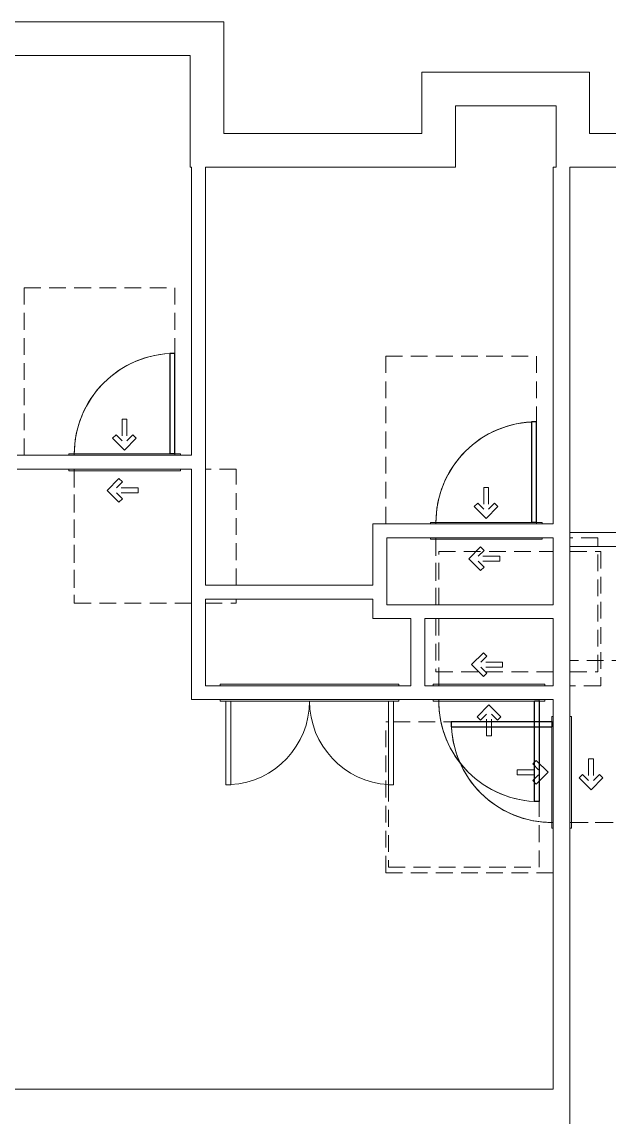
# Model space of a CAD drawing. Header units: inches. Extents: x -93 to 1419, y -1352 to 84.
# Drawn here: x 255.3 to 465.6, y -683.6 to -291.3 of the extents above; entities that cross this region are included whole.
import ezdxf

# ---------------------------------------------------------------- set-up
doc = ezdxf.new("R2010")
doc.units = ezdxf.units.IN
doc.header["$MEASUREMENT"] = 0
doc.linetypes.add('ADA Clearance', pattern=[9, 6, -3])
for name, color, linetype, lineweight in [('A-DOOR', 31, 'Continuous', 15), ('A-DOOR-FRAM', 31, 'Continuous', 9), ('A-WALL', 113, 'Continuous', 15), ('I-WALL', 2, 'Continuous', 15)]:
    doc.layers.add(name, color=color, linetype=linetype, lineweight=lineweight)

# ---------------------------------------------------------------- blocks, each defined once
blk = doc.blocks.new('Door-Single_CE_ - HM Door-2_ HM Frame-V15-ROOF')
at = {"layer": 'A-DOOR', "linetype": 'ADA Clearance', "lineweight": 9}
for p, q in [((-36, 62.5), (18, 62.5)), ((-36, 2.5), (-36, 62.5)), ((18, 62.5), (18, 3)), ((-0.89, 15.47), (-0.89, 7.72)), ((0.86, 15.47), (-0.89, 15.47)), ((0.86, 15.47), (0.86, 7.72)), ((-3.02, 9.85), (-4.26, 8.62)), ((-4.26, 8.62), (-0.02, 4.37)), ((-3.02, 9.85), (-0.89, 7.72)), ((4.22, 8.62), (-0.02, 4.37)), ((2.99, 9.85), (0.86, 7.72)), ((2.99, 9.85), (4.22, 8.62)), ((-18, -3), (-18, -50.5)), ((40, -2.5), (29, -2.5)), ((40, -44), (40, -2.5)), ((-2.02, -5.79), (-6.26, -10.04)), ((-0.78, -7.03), (-2.91, -9.16)), ((-0.78, -7.03), (-2.02, -5.79)), ((-2.02, -14.28), (-6.26, -10.04)), ((4.84, -9.16), (-2.91, -9.16)), ((4.84, -10.91), (-2.91, -10.91)), ((-0.78, -13.04), (-2.91, -10.91)), ((4.84, -10.91), (4.84, -9.16)), ((-0.78, -13.04), (-2.02, -14.28)), ((-18, -50.5), (24, -50.5)), ((29, -50.5), (40, -50.5)), ((40, -50.5), (40, -49))]:
    blk.add_line(p, q, dxfattribs=at)
at = {"layer": 'A-DOOR'}
for p, q in [((18, 39), (16.25, 39)), ((16.25, 39), (16.25, 3)), ((18, 3), (18, 39))]:
    blk.add_line(p, q, dxfattribs=at)
at = {"layer": 'A-DOOR', "lineweight": 25}
for p, q in [((18, 39), (16.25, 39)), ((16.25, 39), (16.25, 3)), ((18, 3), (18, 39))]:
    blk.add_line(p, q, dxfattribs=at)
at = {"layer": 'A-DOOR', "lineweight": 9}
blk.add_arc((18, 3), 36, 90, 179.9988, dxfattribs=at)
blk.add_arc((18, 3), 36, 90, 179.9988, dxfattribs=at)
blk.add_arc((18, 3), 36, 90, 179.9988, dxfattribs=at)
blk.add_arc((18, 3), 36, 90, 179.9988, dxfattribs=at)
blk = doc.blocks.new('Door-Single_CE_ - HM Door-2_ HM Frame-V20-ROOF')
at = {"layer": 'A-DOOR', "linetype": 'ADA Clearance', "lineweight": 9}
for p, q in [((-36, 62.5), (18, 62.5)), ((-36, 2.5), (-36, 62.5)), ((18, 62.5), (18, 3)), ((-0.89, 15.47), (-0.89, 7.72)), ((0.86, 15.47), (-0.89, 15.47)), ((0.86, 15.47), (0.86, 7.72)), ((-3.02, 9.85), (-4.26, 8.62)), ((-4.26, 8.62), (-0.02, 4.37)), ((-3.02, 9.85), (-0.89, 7.72)), ((4.22, 8.62), (-0.02, 4.37)), ((2.99, 9.85), (0.86, 7.72)), ((2.99, 9.85), (4.22, 8.62)), ((-18, -3), (-18, -26.5)), ((-2.02, -5.79), (-6.26, -10.04)), ((-0.78, -7.03), (-2.91, -9.16)), ((-0.78, -7.03), (-2.02, -5.79)), ((40, -50.5), (40, -5.65)), ((-2.02, -14.28), (-6.26, -10.04)), ((4.84, -9.16), (-2.91, -9.16)), ((4.84, -10.91), (-2.91, -10.91)), ((-0.78, -13.04), (-2.91, -10.91)), ((4.84, -10.91), (4.84, -9.16)), ((-0.78, -13.04), (-2.02, -14.28)), ((-18, -31.5), (-18, -50.5)), ((-18, -50.5), (24, -50.5)), ((30, -50.5), (40, -50.5))]:
    blk.add_line(p, q, dxfattribs=at)
at = {"layer": 'A-DOOR'}
for p, q in [((18, 39), (16.25, 39)), ((16.25, 39), (16.25, 3)), ((18, 3), (18, 39))]:
    blk.add_line(p, q, dxfattribs=at)
at = {"layer": 'A-DOOR', "lineweight": 25}
for p, q in [((18, 39), (16.25, 39)), ((16.25, 39), (16.25, 3)), ((18, 3), (18, 39))]:
    blk.add_line(p, q, dxfattribs=at)
at = {"layer": 'A-DOOR', "lineweight": 9}
blk.add_arc((18, 3), 36, 90, 179.9988, dxfattribs=at)
blk.add_arc((18, 3), 36, 90, 179.9988, dxfattribs=at)
blk.add_arc((18, 3), 36, 90, 179.9988, dxfattribs=at)
blk.add_arc((18, 3), 36, 90, 179.9988, dxfattribs=at)
blk = doc.blocks.new('Door-Single_CE_ - HM Door-2_ HM Frame-V21-ROOF')
at = {"layer": 'A-DOOR', "linetype": 'ADA Clearance', "lineweight": 9}
for p, q in [((-18, 50.5), (23, 50.5)), ((-18, 31.5), (-18, 50.5)), ((29, 50.5), (40, 50.5)), ((40, 50.5), (40, 2.5)), ((-18, 3), (-18, 26.5)), ((-2.02, 14.28), (-6.26, 10.04)), ((-0.78, 13.04), (-2.91, 10.91)), ((-0.78, 13.04), (-2.02, 14.28)), ((-2.02, 5.79), (-6.26, 10.04)), ((4.84, 10.91), (-2.91, 10.91)), ((4.84, 9.16), (-2.91, 9.16)), ((-0.78, 7.03), (-2.91, 9.16)), ((4.84, 10.91), (4.84, 9.16)), ((-0.78, 7.03), (-2.02, 5.79)), ((40, 2.5), (29, 2.5)), ((18, -62.5), (18, -3)), ((-4.26, -8.62), (-0.02, -4.37)), ((-3.02, -9.85), (-0.89, -7.72)), ((-0.89, -15.47), (-0.89, -7.72)), ((4.22, -8.62), (-0.02, -4.37)), ((0.86, -15.47), (0.86, -7.72)), ((2.99, -9.85), (0.86, -7.72)), ((-3.02, -9.85), (-4.26, -8.62)), ((2.99, -9.85), (4.22, -8.62)), ((0.86, -15.47), (-0.89, -15.47)), ((-36, -33), (-36, -62.5)), ((-36, -62.5), (18, -62.5))]:
    blk.add_line(p, q, dxfattribs=at)
at = {"layer": 'A-DOOR'}
for p, q in [((16.25, -39), (16.25, -3)), ((18, -3), (18, -39)), ((18, -39), (16.25, -39))]:
    blk.add_line(p, q, dxfattribs=at)
at = {"layer": 'A-DOOR', "lineweight": 25}
for p, q in [((16.25, -39), (16.25, -3)), ((18, -3), (18, -39)), ((18, -39), (16.25, -39))]:
    blk.add_line(p, q, dxfattribs=at)
at = {"layer": 'A-DOOR', "lineweight": 9}
blk.add_arc((18, -3), 36, 180.0012, 270, dxfattribs=at)
blk.add_arc((18, -3), 36, 180.0012, 270, dxfattribs=at)
blk.add_arc((18, -3), 36, 180.0012, 270, dxfattribs=at)
blk.add_arc((18, -3), 36, 180.0012, 270, dxfattribs=at)
blk = doc.blocks.new('Door-Double_CE_ - WD Door-2_ HM Frame-5153381-ROOF')
at = {"layer": 'A-DOOR', "lineweight": 9}
for centre, start, end in [((-30, -3), 273.3398, 359.9986), ((30, -3), 180.0014, 266.6462)]:
    blk.add_arc(centre, 30, start, end, dxfattribs=at)
blk = doc.blocks.new('Door-Single_CE_ - HM Door-2_ HM Frame-V22-ROOF')
at = {"layer": 'A-DOOR', "linetype": 'ADA Clearance', "lineweight": 9}
for p, q in [((-36, 63), (18, 63)), ((-36, 3), (-36, 63)), ((18, 63), (18, 62)), ((18, 60.25), (18, 3.5)), ((-0.89, 15.97), (-0.89, 8.22)), ((0.86, 15.97), (-0.89, 15.97)), ((0.86, 15.97), (0.86, 8.22)), ((-3.02, 10.35), (-4.26, 9.12)), ((-4.26, 9.12), (-0.02, 4.87)), ((-3.02, 10.35), (-0.89, 8.22)), ((4.22, 9.12), (-0.02, 4.87)), ((2.99, 10.35), (0.86, 8.22)), ((2.99, 10.35), (4.22, 9.12)), ((-18, -3.5), (-18, -51)), ((40, -51), (40, -3)), ((-2.02, -6.29), (-6.26, -10.54)), ((-0.78, -7.53), (-2.91, -9.66)), ((-0.78, -7.53), (-2.02, -6.29)), ((-2.02, -14.78), (-6.26, -10.54)), ((4.84, -9.66), (-2.91, -9.66)), ((4.84, -11.41), (-2.91, -11.41)), ((-0.78, -13.54), (-2.91, -11.41)), ((4.84, -11.41), (4.84, -9.66)), ((-0.78, -13.54), (-2.02, -14.78)), ((-18, -51), (40, -51))]:
    blk.add_line(p, q, dxfattribs=at)
at = {"layer": 'A-DOOR'}
for p, q in [((18, 39.5), (16.25, 39.5)), ((16.25, 39.5), (16.25, 3.5)), ((18, 3.5), (18, 39.5))]:
    blk.add_line(p, q, dxfattribs=at)
at = {"layer": 'A-DOOR', "lineweight": 25}
for p, q in [((18, 39.5), (16.25, 39.5)), ((16.25, 39.5), (16.25, 3.5)), ((18, 3.5), (18, 39.5))]:
    blk.add_line(p, q, dxfattribs=at)
at = {"layer": 'A-DOOR', "lineweight": 9}
blk.add_arc((18, 3.5), 36, 90, 179.9988, dxfattribs=at)
blk.add_arc((18, 3.5), 36, 90, 179.9988, dxfattribs=at)
blk.add_arc((18, 3.5), 36, 90, 179.9988, dxfattribs=at)
blk.add_arc((18, 3.5), 36, 90, 179.9988, dxfattribs=at)
blk = doc.blocks.new('Door-Single_CE_ - HM Door-2_ HM Frame-V33-ROOF')
at = {"layer": 'A-DOOR', "linetype": 'ADA Clearance', "lineweight": 9}
for p, q in [((-36, 62.5), (18, 62.5)), ((-36, 2.5), (-36, 62.5)), ((18, 62.5), (18, 3)), ((-0.89, 15.47), (-0.89, 7.72)), ((0.86, 15.47), (-0.89, 15.47)), ((0.86, 15.47), (0.86, 7.72)), ((-3.02, 9.85), (-4.26, 8.62)), ((-4.26, 8.62), (-0.02, 4.37)), ((-3.02, 9.85), (-0.89, 7.72)), ((4.22, 8.62), (-0.02, 4.37)), ((2.99, 9.85), (0.86, 7.72)), ((2.99, 9.85), (4.22, 8.62)), ((-18, -3), (-18, -26.5)), ((40, -2.5), (30, -2.5)), ((40, -50.5), (40, -2.5)), ((-2.02, -5.79), (-6.26, -10.04)), ((-0.78, -7.03), (-2.91, -9.16)), ((-0.78, -7.03), (-2.02, -5.79)), ((-2.02, -14.28), (-6.26, -10.04)), ((4.84, -9.16), (-2.91, -9.16)), ((4.84, -10.91), (-2.91, -10.91)), ((-0.78, -13.04), (-2.91, -10.91)), ((4.84, -10.91), (4.84, -9.16)), ((-0.78, -13.04), (-2.02, -14.28)), ((-18, -31.5), (-18, -50.5)), ((-18, -50.5), (24, -50.5)), ((30, -50.5), (40, -50.5))]:
    blk.add_line(p, q, dxfattribs=at)
at = {"layer": 'A-DOOR'}
for p, q in [((18, 39), (16.25, 39)), ((16.25, 39), (16.25, 3)), ((18, 3), (18, 39))]:
    blk.add_line(p, q, dxfattribs=at)
at = {"layer": 'A-DOOR', "lineweight": 25}
for p, q in [((18, 39), (16.25, 39)), ((16.25, 39), (16.25, 3)), ((18, 3), (18, 39))]:
    blk.add_line(p, q, dxfattribs=at)
at = {"layer": 'A-DOOR', "lineweight": 9}
blk.add_arc((18, 3), 36, 90, 179.9988, dxfattribs=at)
blk.add_arc((18, 3), 36, 90, 179.9988, dxfattribs=at)
blk.add_arc((18, 3), 36, 90, 179.9988, dxfattribs=at)
blk.add_arc((18, 3), 36, 90, 179.9988, dxfattribs=at)
blk = doc.blocks.new('Door-Single_CE_ - HM Door-2_ HM Frame-V56-ROOF')
at = {"layer": 'A-DOOR', "linetype": 'ADA Clearance', "lineweight": 9}
for p, q in [((-36, 62.5), (18, 62.5)), ((-36, 2.5), (-36, 62.5)), ((18, 62.5), (18, 2.5)), ((-0.89, 15.47), (-0.89, 7.72)), ((0.86, 15.47), (-0.89, 15.47)), ((0.86, 15.47), (0.86, 7.72)), ((-3.02, 9.85), (-4.26, 8.62)), ((-4.26, 8.62), (-0.02, 4.37)), ((-3.02, 9.85), (-0.89, 7.72)), ((4.22, 8.62), (-0.02, 4.37)), ((2.99, 9.85), (0.86, 7.72)), ((2.99, 9.85), (4.22, 8.62)), ((-18, -2.5), (-18, -50.5)), ((40, -2.5), (29, -2.5)), ((40, -44), (40, -2.5)), ((-2.02, -5.79), (-6.26, -10.04)), ((-0.78, -7.03), (-2.91, -9.16)), ((-0.78, -7.03), (-2.02, -5.79)), ((-2.02, -14.28), (-6.26, -10.04)), ((4.84, -9.16), (-2.91, -9.16)), ((4.84, -10.91), (-2.91, -10.91)), ((-0.78, -13.04), (-2.91, -10.91)), ((4.84, -10.91), (4.84, -9.16)), ((-0.78, -13.04), (-2.02, -14.28)), ((-18, -50.5), (24, -50.5)), ((29, -50.5), (40, -50.5)), ((40, -50.5), (40, -49))]:
    blk.add_line(p, q, dxfattribs=at)
at = {"layer": 'A-DOOR'}
for p, q in [((18, 39), (16.25, 39)), ((16.25, 39), (16.25, 3)), ((18, 3), (18, 39)), ((16.25, 3), (18, 3))]:
    blk.add_line(p, q, dxfattribs=at)
at = {"layer": 'A-DOOR', "lineweight": 25}
for p, q in [((18, 39), (16.25, 39)), ((16.25, 39), (16.25, 3)), ((18, 3), (18, 39)), ((18, 3), (16.25, 3))]:
    blk.add_line(p, q, dxfattribs=at)
at = {"layer": 'A-DOOR', "lineweight": 9}
for end in [179.9988, 180.5, 180.5, 180.5]:
    blk.add_arc((18, 3), 36, 90, end, dxfattribs=at)
at = {"layer": 'A-DOOR-FRAM'}
for p, q in [((-20, 3), (20, 3)), ((-20, 2.5), (-20, 3)), ((20, 3), (20, 2.5)), ((-20, -3), (-20, -2.5)), ((20, -3), (-20, -3)), ((20, -2.5), (20, -3))]:
    blk.add_line(p, q, dxfattribs=at)
blk = doc.blocks.new('Door-Single_CE_ - HM Door-2_ HM Frame-V62-ROOF')
at = {"layer": 'A-DOOR', "linetype": 'ADA Clearance', "lineweight": 9}
for p, q in [((-36, 62.5), (18, 62.5)), ((-36, 2.5), (-36, 62.5)), ((18, 62.5), (18, 2.5)), ((-0.89, 15.47), (-0.89, 7.72)), ((0.86, 15.47), (-0.89, 15.47)), ((0.86, 15.47), (0.86, 7.72)), ((-3.02, 9.85), (-4.26, 8.62)), ((-4.26, 8.62), (-0.02, 4.37)), ((-3.02, 9.85), (-0.89, 7.72)), ((4.22, 8.62), (-0.02, 4.37)), ((2.99, 9.85), (0.86, 7.72)), ((2.99, 9.85), (4.22, 8.62)), ((-18, -2.5), (-18, -26.5)), ((40, -2.5), (30, -2.5)), ((40, -50.5), (40, -2.5)), ((-2.02, -5.79), (-6.26, -10.04)), ((-0.78, -7.03), (-2.91, -9.16)), ((-0.78, -7.03), (-2.02, -5.79)), ((-2.02, -14.28), (-6.26, -10.04)), ((4.84, -9.16), (-2.91, -9.16)), ((4.84, -10.91), (-2.91, -10.91)), ((-0.78, -13.04), (-2.91, -10.91)), ((4.84, -10.91), (4.84, -9.16)), ((-0.78, -13.04), (-2.02, -14.28)), ((-18, -31.5), (-18, -50.5)), ((-18, -50.5), (24, -50.5)), ((30, -50.5), (40, -50.5))]:
    blk.add_line(p, q, dxfattribs=at)
at = {"layer": 'A-DOOR'}
for p, q in [((18, 39), (16.25, 39)), ((16.25, 39), (16.25, 3)), ((18, 3), (18, 39)), ((16.25, 3), (18, 3))]:
    blk.add_line(p, q, dxfattribs=at)
at = {"layer": 'A-DOOR', "lineweight": 25}
for p, q in [((18, 39), (16.25, 39)), ((16.25, 39), (16.25, 3)), ((18, 3), (18, 39)), ((18, 3), (16.25, 3))]:
    blk.add_line(p, q, dxfattribs=at)
at = {"layer": 'A-DOOR', "lineweight": 9}
for end in [179.9988, 180.5, 180.5, 180.5]:
    blk.add_arc((18, 3), 36, 90, end, dxfattribs=at)
at = {"layer": 'A-DOOR-FRAM'}
for p, q in [((-20, 3), (20, 3)), ((-20, 2.5), (-20, 3)), ((20, 3), (20, 2.5)), ((-20, -3), (-20, -2.5)), ((20, -3), (-20, -3)), ((20, -2.5), (20, -3))]:
    blk.add_line(p, q, dxfattribs=at)
blk = doc.blocks.new('Door-Single_CE_ - HM Door-2_ HM Frame-V63-ROOF')
at = {"layer": 'A-DOOR', "linetype": 'ADA Clearance', "lineweight": 9}
for p, q in [((-18, 50.5), (23, 50.5)), ((-18, 31.5), (-18, 50.5)), ((29, 50.5), (40, 50.5)), ((40, 50.5), (40, 2.5)), ((-18, 2.5), (-18, 26.5)), ((-2.02, 14.28), (-6.26, 10.04)), ((-0.78, 13.04), (-2.91, 10.91)), ((-0.78, 13.04), (-2.02, 14.28)), ((-2.02, 5.79), (-6.26, 10.04)), ((4.84, 10.91), (-2.91, 10.91)), ((4.84, 9.16), (-2.91, 9.16)), ((-0.78, 7.03), (-2.91, 9.16)), ((4.84, 10.91), (4.84, 9.16)), ((-0.78, 7.03), (-2.02, 5.79)), ((40, 2.5), (29, 2.5)), ((18, -62.5), (18, -2.5)), ((-4.26, -8.62), (-0.02, -4.37)), ((-3.02, -9.85), (-0.89, -7.72)), ((-0.89, -15.47), (-0.89, -7.72)), ((4.22, -8.62), (-0.02, -4.37)), ((0.86, -15.47), (0.86, -7.72)), ((2.99, -9.85), (0.86, -7.72)), ((-3.02, -9.85), (-4.26, -8.62)), ((2.99, -9.85), (4.22, -8.62)), ((0.86, -15.47), (-0.89, -15.47)), ((-36, -33), (-36, -62.5)), ((-36, -62.5), (18, -62.5))]:
    blk.add_line(p, q, dxfattribs=at)
at = {"layer": 'A-DOOR'}
for p, q in [((16.25, -39), (16.25, -3)), ((16.25, -3), (18, -3)), ((18, -3), (18, -39)), ((18, -39), (16.25, -39))]:
    blk.add_line(p, q, dxfattribs=at)
at = {"layer": 'A-DOOR', "lineweight": 25}
for p, q in [((16.25, -39), (16.25, -3)), ((18, -3), (16.25, -3)), ((18, -3), (18, -39)), ((18, -39), (16.25, -39))]:
    blk.add_line(p, q, dxfattribs=at)
at = {"layer": 'A-DOOR', "lineweight": 9}
for start in [179.5, 179.5, 179.5, 180.0012]:
    blk.add_arc((18, -3), 36, start, 270, dxfattribs=at)
at = {"layer": 'A-DOOR-FRAM'}
for p, q in [((-20, 3), (20, 3)), ((-20, 2.5), (-20, 3)), ((20, 3), (20, 2.5)), ((-20, -3), (-20, -2.5)), ((20, -3), (-20, -3)), ((20, -2.5), (20, -3))]:
    blk.add_line(p, q, dxfattribs=at)
blk = doc.blocks.new('Door-Double_CE_ - WD Door-2_ HM Frame-V59-ROOF')
at = {"layer": 'A-DOOR'}
for p, q in [((-30, -3), (-28.25, -3)), ((-30, -33), (-30, -3)), ((-28.25, -3), (-28.25, -33)), ((28.25, -3), (30, -3)), ((28.25, -33), (28.25, -3)), ((30, -3), (30, -33)), ((-28.25, -33), (-30, -33)), ((30, -33), (28.25, -33))]:
    blk.add_line(p, q, dxfattribs=at)
at = {"layer": 'A-DOOR', "lineweight": 9}
for centre, start, end in [((-30, -3), 273.3398, 359.9986), ((30, -3), 180.0014, 266.6462)]:
    blk.add_arc(centre, 30, start, end, dxfattribs=at)
at = {"layer": 'A-DOOR-FRAM'}
for p, q in [((-32, 3), (32, 3)), ((-32, 2.5), (-32, 3)), ((32, 3), (32, 2.5)), ((-32, -3), (-32, -2.5)), ((-30, -3), (-32, -3)), ((28.25, -3), (-28.25, -3)), ((32, -3), (30, -3)), ((32, -2.5), (32, -3))]:
    blk.add_line(p, q, dxfattribs=at)
blk = doc.blocks.new('Door-Single_CE_ - HM Door-2_ HM Frame-V64-ROOF')
at = {"layer": 'A-DOOR', "linetype": 'ADA Clearance', "lineweight": 9}
for p, q in [((-36, 63), (18, 63)), ((-36, 3), (-36, 63)), ((18, 63), (18, 62)), ((18, 60.25), (18, 3)), ((-0.89, 15.97), (-0.89, 8.22)), ((0.86, 15.97), (-0.89, 15.97)), ((0.86, 15.97), (0.86, 8.22)), ((-3.02, 10.35), (-4.26, 9.12)), ((-4.26, 9.12), (-0.02, 4.87)), ((-3.02, 10.35), (-0.89, 8.22)), ((4.22, 9.12), (-0.02, 4.87)), ((2.99, 10.35), (0.86, 8.22)), ((2.99, 10.35), (4.22, 9.12)), ((-18, -3), (-18, -51)), ((40, -51), (40, -3)), ((-2.02, -6.29), (-6.26, -10.54)), ((-0.78, -7.53), (-2.91, -9.66)), ((-0.78, -7.53), (-2.02, -6.29)), ((-2.02, -14.78), (-6.26, -10.54)), ((4.84, -9.66), (-2.91, -9.66)), ((4.84, -11.41), (-2.91, -11.41)), ((-0.78, -13.54), (-2.91, -11.41)), ((4.84, -11.41), (4.84, -9.66)), ((-0.78, -13.54), (-2.02, -14.78)), ((-18, -51), (40, -51))]:
    blk.add_line(p, q, dxfattribs=at)
at = {"layer": 'A-DOOR'}
for p, q in [((18, 39.5), (16.25, 39.5)), ((16.25, 39.5), (16.25, 3.5)), ((18, 3.5), (18, 39.5)), ((16.25, 3.5), (18, 3.5))]:
    blk.add_line(p, q, dxfattribs=at)
at = {"layer": 'A-DOOR', "lineweight": 25}
for p, q in [((18, 39.5), (16.25, 39.5)), ((16.25, 39.5), (16.25, 3.5)), ((18, 3.5), (18, 39.5)), ((18, 3.5), (16.25, 3.5))]:
    blk.add_line(p, q, dxfattribs=at)
at = {"layer": 'A-DOOR', "lineweight": 9}
for end in [179.9988, 180.5, 180.5, 180.5]:
    blk.add_arc((18, 3.5), 36, 90, end, dxfattribs=at)
at = {"layer": 'A-DOOR-FRAM'}
for p, q in [((-20, 3.5), (20, 3.5)), ((-20, 3), (-20, 3.5)), ((20, 3.5), (20, 3)), ((-20, -3.5), (-20, -3)), ((20, -3.5), (-20, -3.5)), ((20, -3), (20, -3.5))]:
    blk.add_line(p, q, dxfattribs=at)

msp = doc.modelspace()

# ---------------------------------------------------------------- linework, layer by layer
at = {"layer": 'A-WALL'}
for p, q in [((31.55, -291.35), (327.55, -291.35)), ((327.55, -291.35), (327.55, -331.35)), ((315.55, -303.35), (194.55, -303.35)), ((315.55, -343.35), (315.55, -303.35)), ((398.55, -331.35), (398.55, -309.35)), ((398.55, -309.35), (458.55, -309.35)), ((458.55, -309.35), (458.55, -331.35)), ((410.55, -321.35), (410.55, -343.35)), ((446.55, -321.35), (410.55, -321.35)), ((446.55, -343.35), (446.55, -321.35)), ((327.55, -331.35), (398.55, -331.35)), ((458.55, -331.35), (539.55, -331.35)), ((315.55, -343.35), (316.05, -343.35)), ((410.55, -343.35), (321.05, -343.35)), ((445.55, -471.08), (445.55, -343.35)), ((446.55, -343.35), (445.55, -343.35)), ((545.55, -343.35), (451.55, -343.35)), ((451.55, -343.35), (451.55, -847.85)), ((445.55, -500.08), (445.55, -476.08)), ((445.55, -529.08), (445.55, -505.08)), ((445.55, -673.6), (445.55, -534.08)), ((42.55, -673.6), (445.55, -673.6))]:
    msp.add_line(p, q, dxfattribs=at)
at = {"layer": 'I-WALL'}
for p, q in [((316.05, -446.58), (316.05, -343.35)), ((321.05, -343.35), (321.05, -493.08)), ((253.55, -446.58), (316.05, -446.58)), ((316.05, -451.58), (253.55, -451.58)), ((316.05, -534.08), (316.05, -451.58)), ((380.92, -493.08), (380.92, -471.08)), ((380.92, -471.08), (445.55, -471.08)), ((451.55, -474.22), (545.55, -474.22)), ((385.92, -476.08), (385.92, -500.08)), ((445.55, -476.08), (385.92, -476.08)), ((545.55, -479.22), (451.55, -479.22)), ((321.05, -493.08), (380.92, -493.08)), ((321.05, -498.08), (321.05, -529.08)), ((380.92, -498.08), (321.05, -498.08)), ((380.92, -505.08), (380.92, -498.08)), ((385.92, -500.08), (445.55, -500.08)), ((394.55, -505.08), (380.92, -505.08)), ((394.55, -529.08), (394.55, -505.08)), ((399.55, -505.08), (399.55, -529.08)), ((445.55, -505.08), (399.55, -505.08)), ((321.05, -529.08), (394.55, -529.08)), ((399.55, -529.08), (445.55, -529.08)), ((445.55, -534.08), (316.05, -534.08))]:
    msp.add_line(p, q, dxfattribs=at)

# ---------------------------------------------------------------- block references
at = {"layer": 'A-DOOR', "lineweight": 9}
for name, p in [('Door-Single_CE_ - HM Door-2_ HM Frame-V15-ROOF', (292.05, -449.08)), ('Door-Single_CE_ - HM Door-2_ HM Frame-V15-ROOF', (292.05, -449.08)), ('Door-Single_CE_ - HM Door-2_ HM Frame-V56-ROOF', (292.05, -449.08)), ('Door-Single_CE_ - HM Door-2_ HM Frame-V20-ROOF', (421.55, -473.58)), ('Door-Single_CE_ - HM Door-2_ HM Frame-V33-ROOF', (421.55, -473.58)), ('Door-Single_CE_ - HM Door-2_ HM Frame-V62-ROOF', (421.55, -473.58)), ('Door-Single_CE_ - HM Door-2_ HM Frame-V21-ROOF', (422.55, -531.58)), ('Door-Single_CE_ - HM Door-2_ HM Frame-V21-ROOF', (422.55, -531.58)), ('Door-Single_CE_ - HM Door-2_ HM Frame-V63-ROOF', (422.55, -531.58))]:
    msp.add_blockref(name, p, dxfattribs=at)
at = {"layer": 'A-DOOR', "lineweight": 9, "rotation": 89.99999999999967}
for name in ['Door-Single_CE_ - HM Door-2_ HM Frame-V22-ROOF', 'Door-Single_CE_ - HM Door-2_ HM Frame-V22-ROOF', 'Door-Single_CE_ - HM Door-2_ HM Frame-V64-ROOF']:
    msp.add_blockref(name, (448.55, -560.08), dxfattribs=at)
at = {"layer": 'A-DOOR'}
for name in ['Door-Double_CE_ - WD Door-2_ HM Frame-V59-ROOF', 'Door-Double_CE_ - WD Door-2_ HM Frame-5153381-ROOF', 'Door-Double_CE_ - WD Door-2_ HM Frame-5153381-ROOF']:
    msp.add_blockref(name, (358.3, -531.58), dxfattribs=at)

doc.saveas('drawing.dxf')
